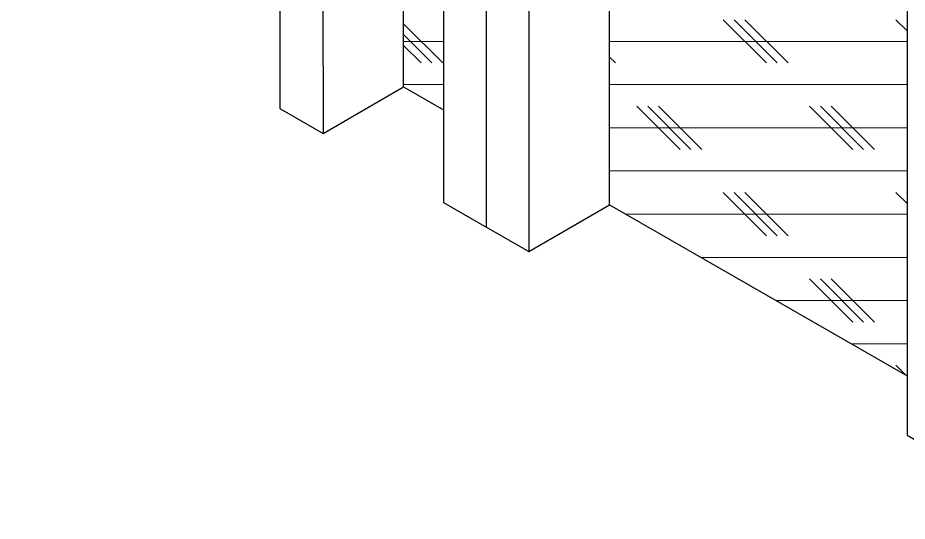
# Model space of a CAD drawing. Header units: inches. Extents: x -20.7 to 76.3, y -55.2 to 19.1.
# Drawn here: x 50.965 to 53.541, y -31.976 to -30.518 of the extents above; entities that cross this region are included whole.
import ezdxf

# ---------------------------------------------------------------- set-up
doc = ezdxf.new("R2010")
doc.units = ezdxf.units.IN
doc.header["$MEASUREMENT"] = 0
for name, color, linetype, lineweight in [('.ATI-HATCH', 7, 'Continuous', 0), ('G-ANNO-TTLB', 7, 'Continuous', 0), ('TYVEK', 7, 'Continuous', 0)]:
    doc.layers.add(name, color=color, linetype=linetype, lineweight=lineweight)

# ---------------------------------------------------------------- blocks, each defined once
blk = doc.blocks.new('Block_140')
at = {"layer": 'TYVEK', "color": 33, "lineweight": 25, "true_color": 0xcc9966}
for points in [[(52.199, -28.1056)], [(52.199, -30.9471)]]:
    blk.add_lwpolyline(points, dxfattribs=at)
blk = doc.blocks.new('Block_141')
at = {"layer": 'TYVEK', "color": 33, "lineweight": 25, "true_color": 0xcc9966}
for points in [[(52.198, -28.212)], [(52.198, -31.0535)]]:
    blk.add_lwpolyline(points, dxfattribs=at)
blk = doc.blocks.new('Block_669')
at = {"layer": '.ATI-HATCH'}
for points, knots in [([(52.0819, -28.236), (52.0819, -28.236), (52.198, -28.212), (52.198, -28.212), (52.198, -28.212), (52.198, -30.7846), (52.198, -30.7846), (52.198, -30.7846), (52.0822, -30.7182), (52.0822, -30.7182), (52.0822, -30.7182), (52.0822, -28.7293), (52.0822, -28.7293), (52.0822, -28.7293), (52.0819, -28.236), (52.0819, -28.236)], [0, 0, 0, 0, 1, 1, 1, 2, 2, 2, 3, 3, 3, 4, 4, 4, 5, 5, 5, 5]), ([(53.5406, -30.1961), (53.5406, -30.1961), (52.6789, -29.6738), (52.6789, -29.6738), (52.6789, -29.6738), (52.6789, -31.0604), (52.6789, -31.0604), (52.6789, -31.0604), (53.5406, -31.5546), (53.5406, -31.5546), (53.5406, -31.5546), (53.5406, -30.1961), (53.5406, -30.1961)], [0, 0, 0, 0, 1, 1, 1, 2, 2, 2, 3, 3, 3, 4, 4, 4, 4])]:
    blk.add_open_spline(points, degree=3, knots=knots, dxfattribs=at)
at = {"layer": '.ATI-HATCH', "color": 8, "lineweight": 0, "true_color": 0x808080}
for points in [[(53.1334, -30.6493), (53.1334, -30.6493), (53.0084, -30.5243), (53.0084, -30.5243)], [(53.1647, -30.6493), (53.1647, -30.6493), (53.0396, -30.5243), (53.0396, -30.5243)], [(53.1959, -30.6493), (53.1959, -30.6493), (53.0709, -30.5243), (53.0709, -30.5243)], [(53.5406, -30.5564), (53.5406, -30.5564), (53.5085, -30.5243), (53.5085, -30.5243)], [(53.5406, -30.5251), (53.5406, -30.5251), (53.5398, -30.5243), (53.5398, -30.5243)], [(52.1956, -30.6493), (52.1956, -30.6493), (52.0822, -30.5359), (52.0822, -30.5359)], [(52.1644, -30.6493), (52.1644, -30.6493), (52.0822, -30.5671), (52.0822, -30.5671)], [(52.0822, -30.5868), (52.0822, -30.5868), (52.198, -30.5868), (52.198, -30.5868)], [(52.1331, -30.6493), (52.1331, -30.6493), (52.0822, -30.5984), (52.0822, -30.5984)], [(52.6789, -30.5868), (52.6789, -30.5868), (53.5406, -30.5868), (53.5406, -30.5868)], [(52.6958, -30.6493), (52.6958, -30.6493), (52.6789, -30.6324), (52.6789, -30.6324)], [(52.0822, -30.7118), (52.0822, -30.7118), (52.198, -30.7118), (52.198, -30.7118)], [(52.6789, -30.7118), (52.6789, -30.7118), (53.5406, -30.7118), (53.5406, -30.7118)], [(52.8833, -30.8994), (52.8833, -30.8994), (52.7583, -30.7743), (52.7583, -30.7743)], [(52.9146, -30.8994), (52.9146, -30.8994), (52.7896, -30.7743), (52.7896, -30.7743)], [(52.9459, -30.8994), (52.9459, -30.8994), (52.8208, -30.7743), (52.8208, -30.7743)], [(53.3835, -30.8994), (53.3835, -30.8994), (53.2585, -30.7743), (53.2585, -30.7743)], [(53.4147, -30.8994), (53.4147, -30.8994), (53.2897, -30.7743), (53.2897, -30.7743)], [(53.446, -30.8994), (53.446, -30.8994), (53.321, -30.7743), (53.321, -30.7743)], [(52.6789, -30.8369), (52.6789, -30.8369), (53.5406, -30.8369), (53.5406, -30.8369)], [(52.6789, -30.9619), (52.6789, -30.9619), (53.5406, -30.9619), (53.5406, -30.9619)], [(53.1334, -31.1494), (53.1334, -31.1494), (53.0084, -31.0244), (53.0084, -31.0244)], [(53.1647, -31.1494), (53.1647, -31.1494), (53.0396, -31.0244), (53.0396, -31.0244)], [(53.1959, -31.1494), (53.1959, -31.1494), (53.0709, -31.0244), (53.0709, -31.0244)], [(53.5406, -31.0565), (53.5406, -31.0565), (53.5085, -31.0244), (53.5085, -31.0244)], [(53.5406, -31.0253), (53.5406, -31.0253), (53.5398, -31.0244), (53.5398, -31.0244)], [(52.7251, -31.0869), (52.7251, -31.0869), (53.5406, -31.0869), (53.5406, -31.0869)], [(52.9431, -31.212), (52.9431, -31.212), (53.5406, -31.212), (53.5406, -31.212)], [(53.3835, -31.3995), (53.3835, -31.3995), (53.2585, -31.2745), (53.2585, -31.2745)], [(53.4147, -31.3995), (53.4147, -31.3995), (53.2897, -31.2745), (53.2897, -31.2745)], [(53.446, -31.3995), (53.446, -31.3995), (53.321, -31.2745), (53.321, -31.2745)], [(53.1612, -31.337), (53.1612, -31.337), (53.5406, -31.337), (53.5406, -31.337)], [(53.3792, -31.462), (53.3792, -31.462), (53.5406, -31.462), (53.5406, -31.462)], [(53.5359, -31.5519), (53.5359, -31.5519), (53.5085, -31.5246), (53.5085, -31.5246)], [(53.5406, -31.5254), (53.5406, -31.5254), (53.5398, -31.5246), (53.5398, -31.5246)]]:
    blk.add_open_spline(points, degree=3, dxfattribs=at)

msp = doc.modelspace()

# ---------------------------------------------------------------- hatches: boundary and pattern name
at = {"layer": 'G-ANNO-TTLB', "true_color": 0xff00ff, "transparency": 33554687}
h = msp.add_hatch(color=6, dxfattribs=at)
edge = h.paths.add_edge_path()
edge.add_spline(control_points=[(71.8573, -54.9456), (71.8573, -54.9456), (31.1572, -54.9456), (31.1572, -54.9456), (31.1572, -54.9456), (31.1572, -20.8103), (31.1572, -20.8103), (31.1572, -20.8103), (71.8573, -20.8103), (71.8573, -20.8103), (71.8573, -20.8103), (71.8573, -54.9456), (71.8573, -54.9456)], knot_values=[0, 0, 0, 0, 1, 1, 1, 2, 2, 2, 3, 3, 3, 4, 4, 4, 4], degree=3, periodic=0)
edge = h.paths.add_edge_path()
edge.add_spline(control_points=[(31.2823, -20.9353), (31.2823, -20.9353), (31.2823, -54.8205), (31.2823, -54.8205), (31.2823, -54.8205), (71.7322, -54.8205), (71.7322, -54.8205), (71.7322, -54.8205), (71.7322, -20.9353), (71.7322, -20.9353), (71.7322, -20.9353), (31.2823, -20.9353), (31.2823, -20.9353)], knot_values=[0, 0, 0, 0, 1, 1, 1, 2, 2, 2, 3, 3, 3, 4, 4, 4, 4], degree=3, periodic=0)
edge.add_line((31.2823, -20.9353), (31.2823, -20.9353))

# ---------------------------------------------------------------- linework, layer by layer
at = {"layer": 'G-ANNO-TTLB'}
for points in [[(71.8573, -54.9456), (71.8573, -54.9456), (31.1572, -54.9456), (31.1572, -54.9456), (31.1572, -54.9456), (31.1572, -20.8103), (31.1572, -20.8103), (31.1572, -20.8103), (71.8573, -20.8103), (71.8573, -20.8103), (71.8573, -20.8103), (71.8573, -54.9456), (71.8573, -54.9456)], [(31.2823, -20.9353), (31.2823, -20.9353), (31.2823, -54.8205), (31.2823, -54.8205), (31.2823, -54.8205), (71.7322, -54.8205), (71.7322, -54.8205), (71.7322, -54.8205), (71.7322, -20.9353), (71.7322, -20.9353), (71.7322, -20.9353), (31.2823, -20.9353), (31.2823, -20.9353)]]:
    msp.add_open_spline(points, degree=3, knots=[0, 0, 0, 0, 1, 1, 1, 2, 2, 2, 3, 3, 3, 4, 4, 4, 4], dxfattribs=at)
at = {"layer": 'TYVEK', "color": 33, "lineweight": 25, "true_color": 0xcc9966}
for p, q in [((52.4455, -25.4088), (52.4455, -31.1954)), ((53.5406, -26.037), (53.5406, -31.7273)), ((52.198, -28.212), (52.198, -31.0535)), ((51.8477, -28.2844), (51.8489, -30.8532)), ((51.7238, -28.3101), (51.7238, -30.7815)), ((52.0822, -30.7182), (52.0822, -28.7293)), ((52.3215, -29.1301), (52.3215, -31.1237)), ((52.6789, -31.0604), (52.6789, -29.6738)), ((51.8489, -30.8532), (52.0822, -30.7182)), ((51.7238, -30.7815), (51.8489, -30.8532)), ((52.198, -31.0535), (52.323, -31.1252)), ((52.4455, -31.1954), (52.6789, -31.0604)), ((52.3205, -31.1237), (52.4455, -31.1954)), ((53.5406, -31.7273), (53.6657, -31.7998))]:
    msp.add_line(p, q, dxfattribs=at)
at = {"layer": 'TYVEK', "color": 2, "lineweight": 25, "true_color": 0xffff00}
for p, q in [((52.0822, -30.7182), (52.198, -30.7846)), ((52.6789, -31.0604), (53.5406, -31.5546))]:
    msp.add_line(p, q, dxfattribs=at)

# ---------------------------------------------------------------- block references
at = {"layer": '.ATI-HATCH'}
msp.add_blockref('Block_669', (0, 0), dxfattribs=at)
at = {"layer": 'TYVEK'}
for name in ['Block_140', 'Block_141']:
    msp.add_blockref(name, (0, 0), dxfattribs=at)

doc.saveas('drawing.dxf')
